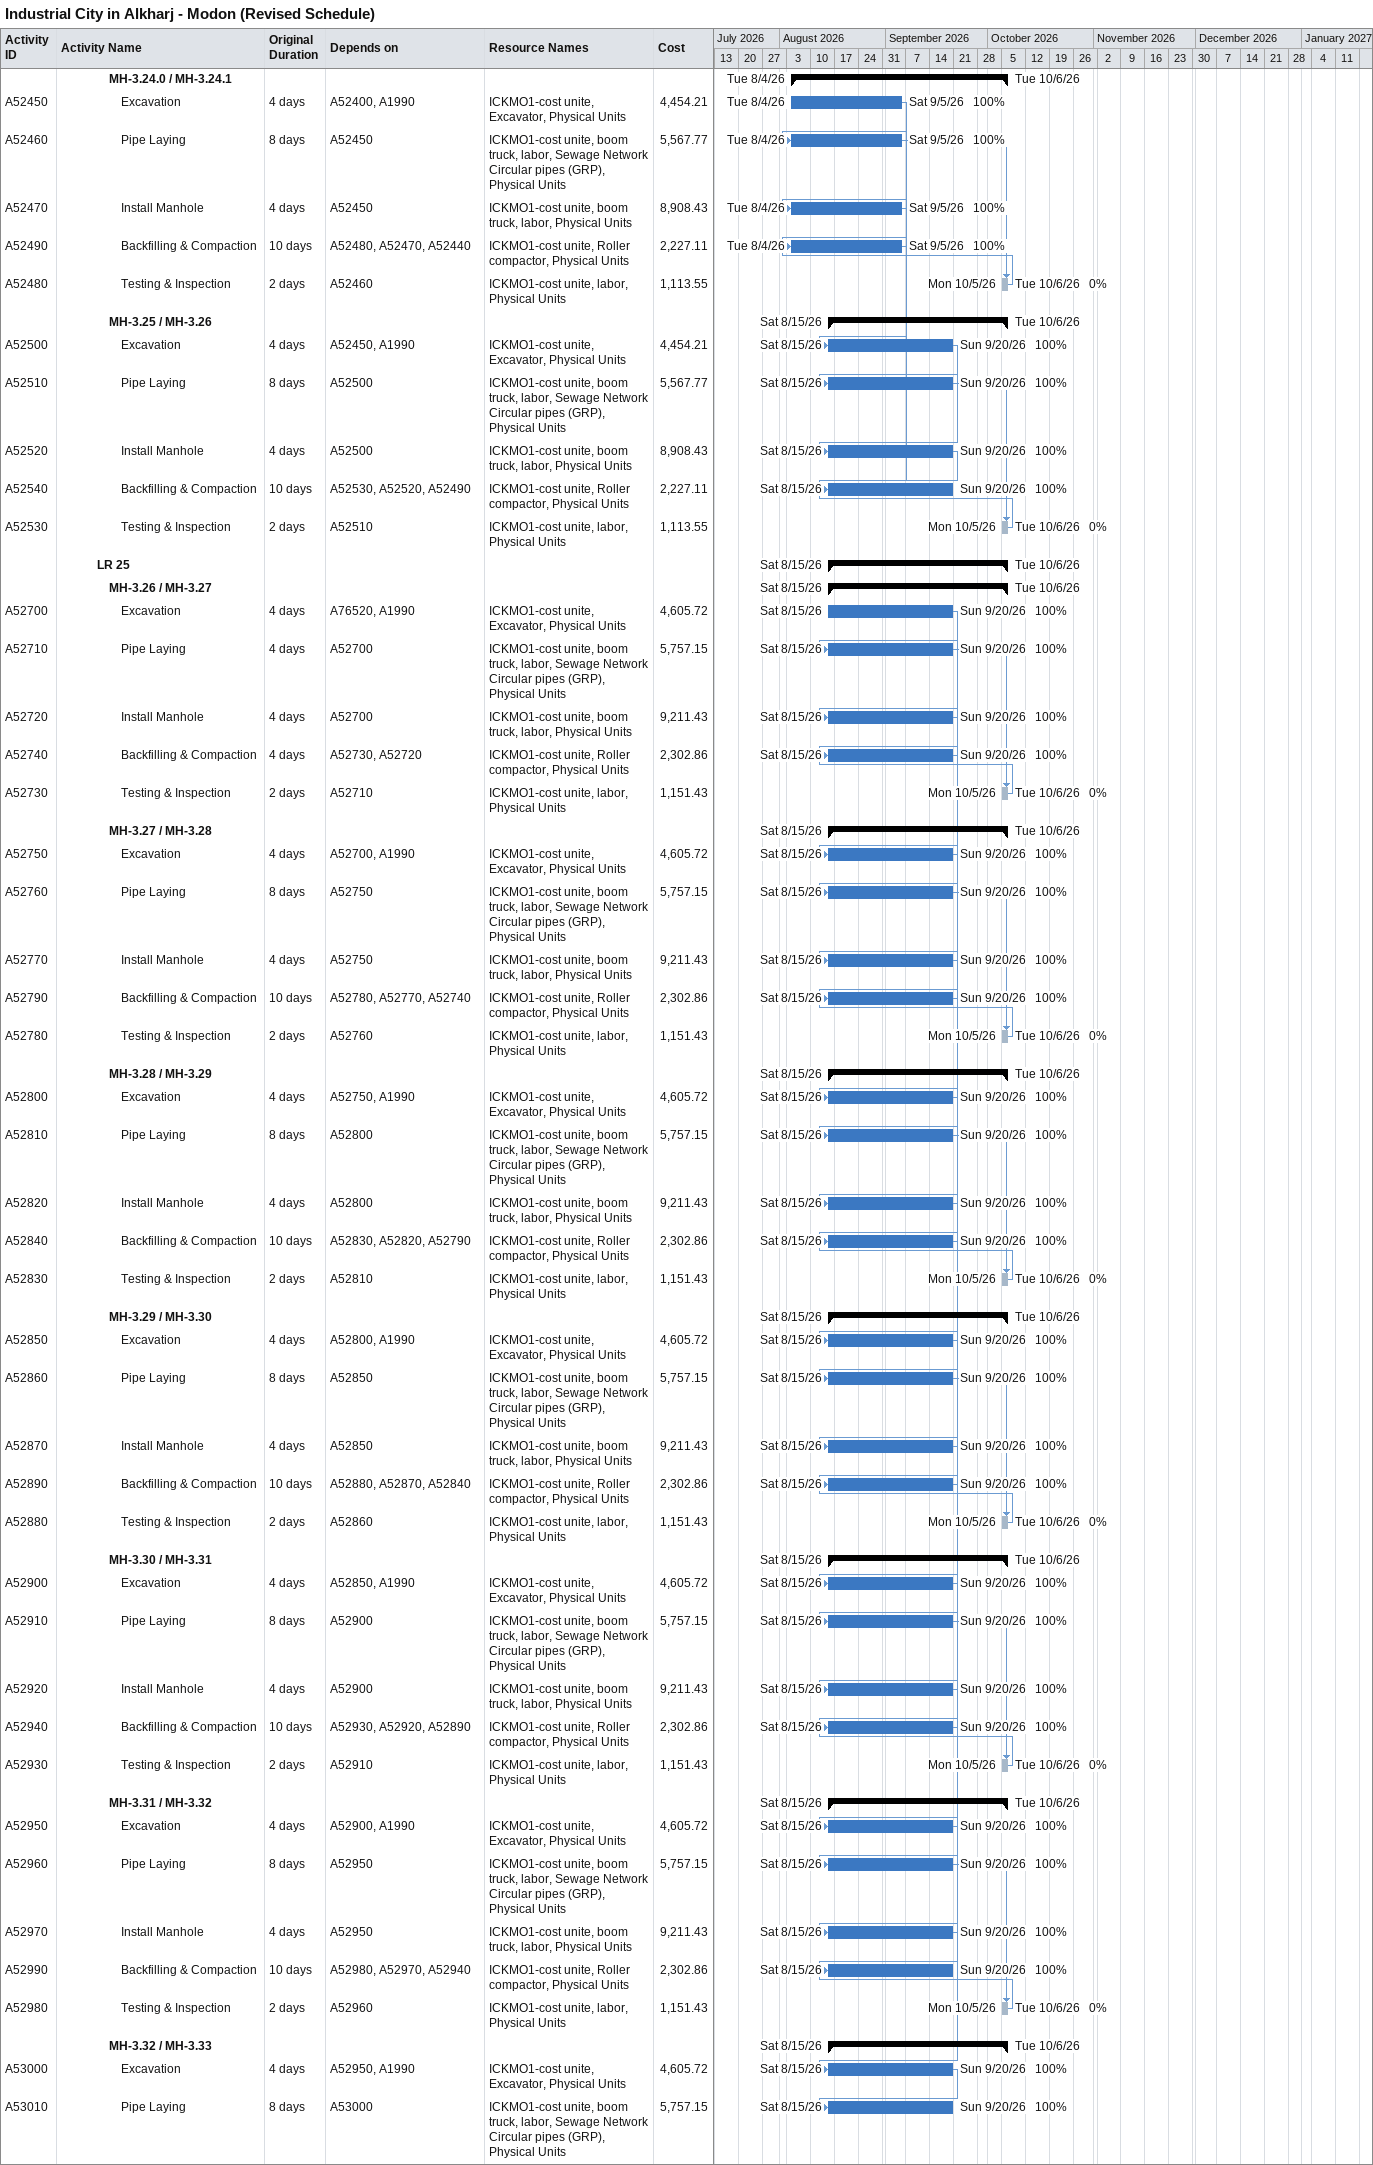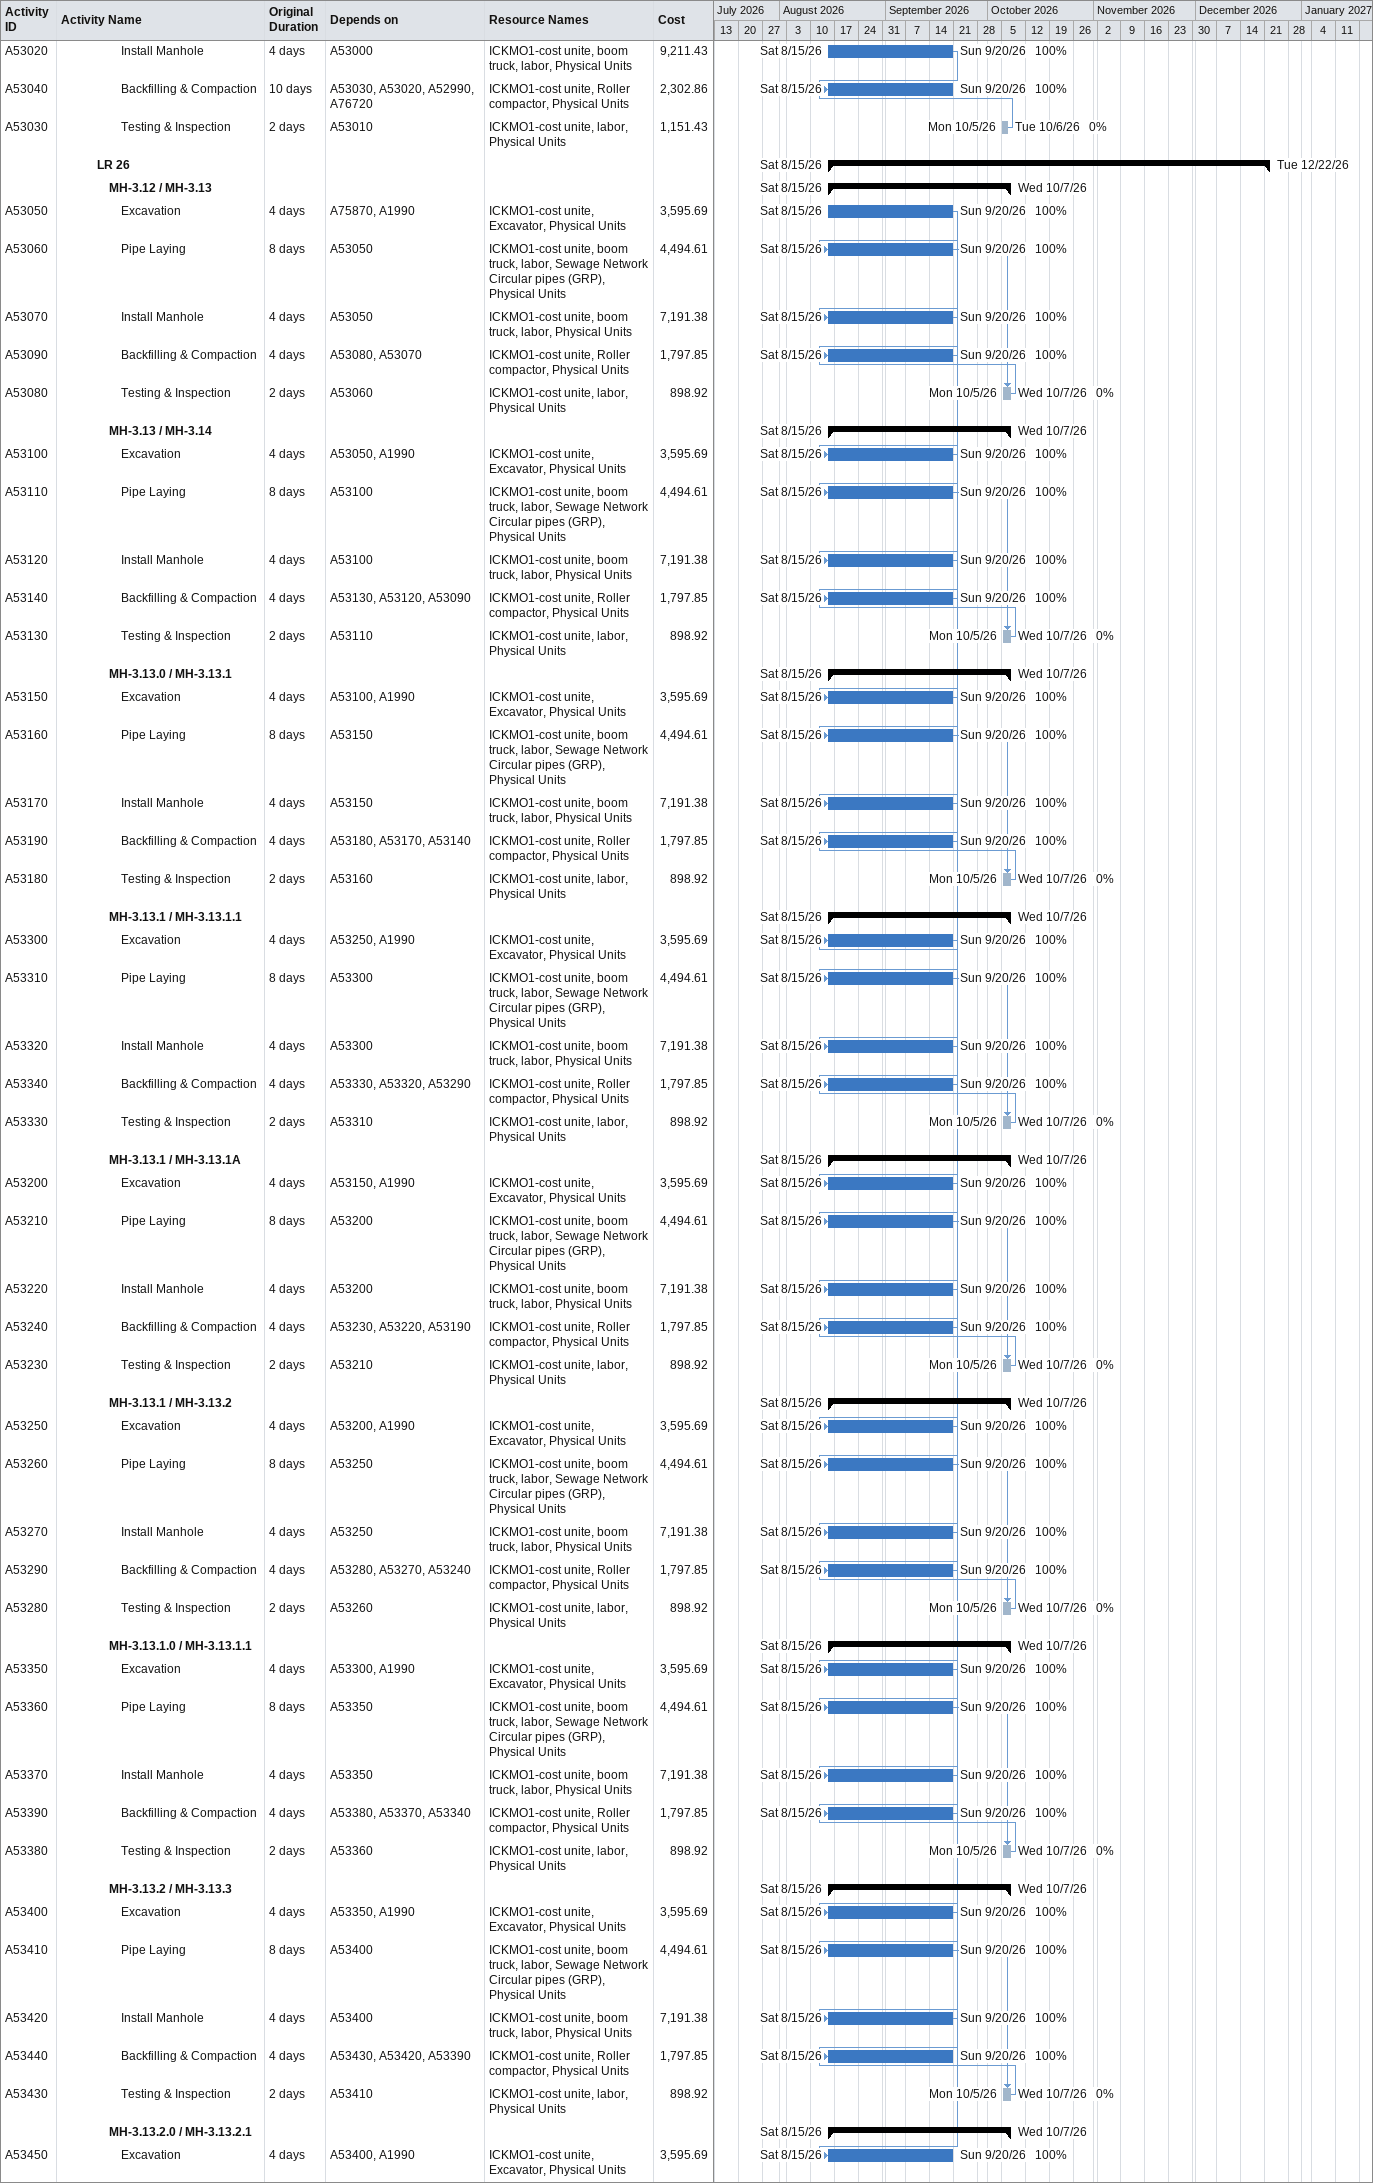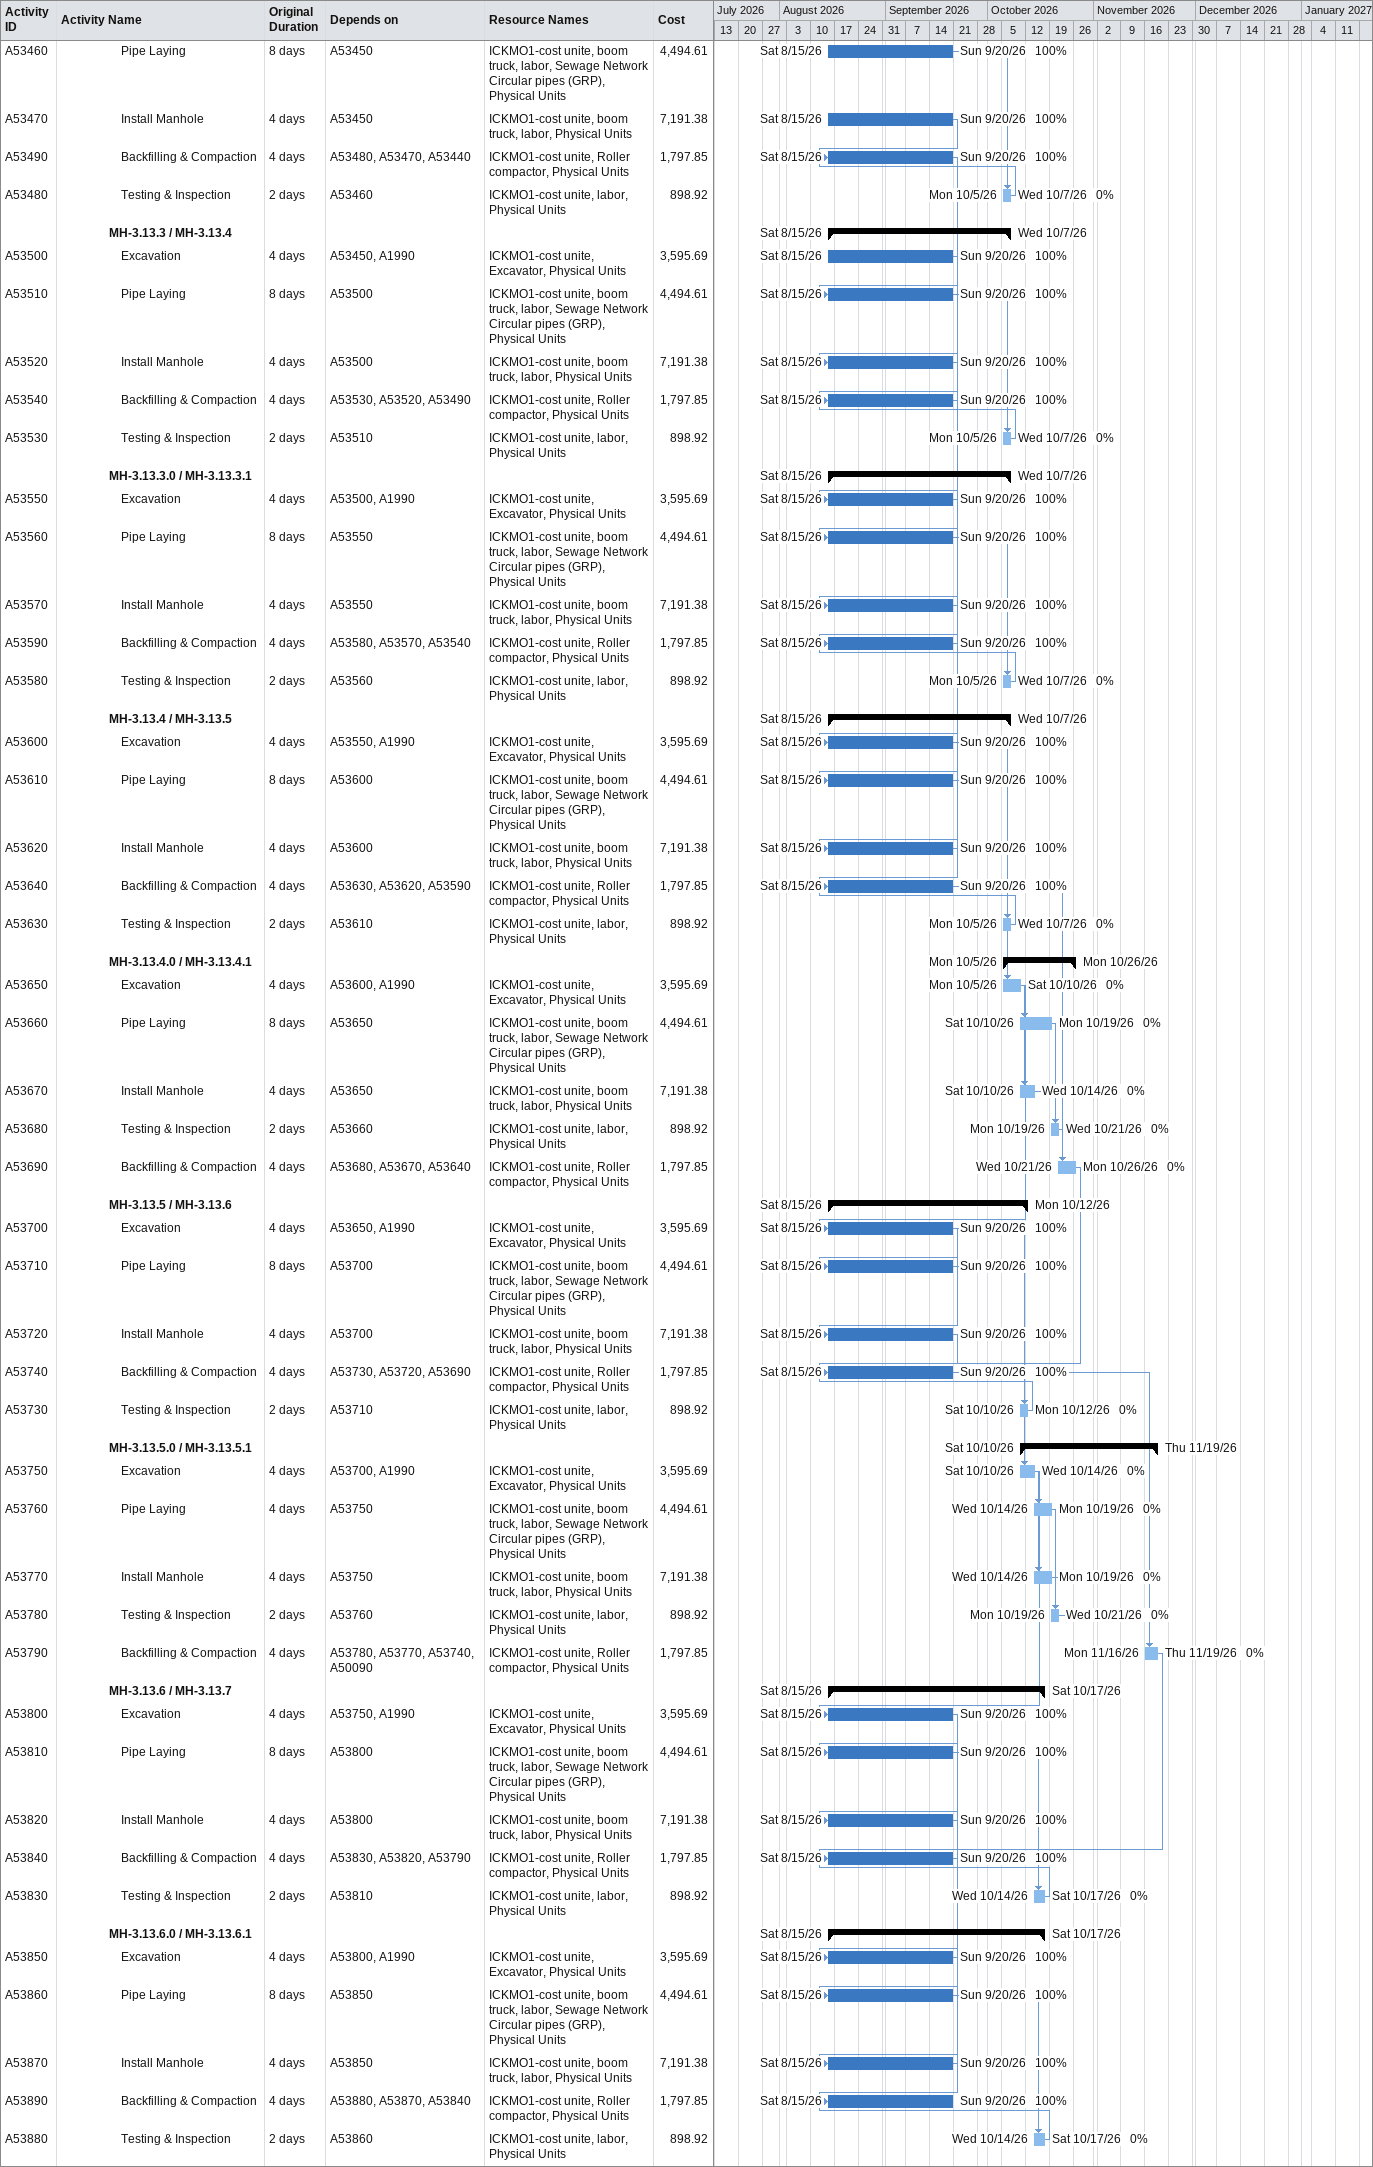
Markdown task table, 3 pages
Industrial City in Alkharj - Modon (Revised Schedule)

| ID | Level | Task | Original duration | Start | Finish | Predecessors | Resources | % complete | Cost |
|---|---|---|---|---|---|---|---|---|---|
|  | 5 | **MH-3.24.0 / MH-3.24.1** |  | 2026-08-04 | 2026-10-06 |  |  |  |  |
| A52450 | 6 | Excavation | 4d | 2026-08-04 | 2026-09-05 | A52400, A1990 | ICKMO1-cost unite, Excavator, Physical Units | 100 | 4454.21 |
| A52460 | 6 | Pipe Laying | 8d | 2026-08-04 | 2026-09-05 | A52450 | ICKMO1-cost unite, boom truck, labor, Sewage Network Circular pipes (GRP), Physical Units | 100 | 5567.77 |
| A52470 | 6 | Install Manhole | 4d | 2026-08-04 | 2026-09-05 | A52450 | ICKMO1-cost unite, boom truck, labor, Physical Units | 100 | 8908.43 |
| A52490 | 6 | Backfilling & Compaction | 10d | 2026-08-04 | 2026-09-05 | A52480, A52470, A52440 | ICKMO1-cost unite, Roller compactor, Physical Units | 100 | 2227.11 |
| A52480 | 6 | Testing & Inspection | 2d | 2026-10-05 | 2026-10-06 | A52460 | ICKMO1-cost unite, labor, Physical Units | 0 | 1113.55 |
|  | 5 | **MH-3.25 / MH-3.26** |  | 2026-08-15 | 2026-10-06 |  |  |  |  |
| A52500 | 6 | Excavation | 4d | 2026-08-15 | 2026-09-20 | A52450, A1990 | ICKMO1-cost unite, Excavator, Physical Units | 100 | 4454.21 |
| A52510 | 6 | Pipe Laying | 8d | 2026-08-15 | 2026-09-20 | A52500 | ICKMO1-cost unite, boom truck, labor, Sewage Network Circular pipes (GRP), Physical Units | 100 | 5567.77 |
| A52520 | 6 | Install Manhole | 4d | 2026-08-15 | 2026-09-20 | A52500 | ICKMO1-cost unite, boom truck, labor, Physical Units | 100 | 8908.43 |
| A52540 | 6 | Backfilling & Compaction | 10d | 2026-08-15 | 2026-09-20 | A52530, A52520, A52490 | ICKMO1-cost unite, Roller compactor, Physical Units | 100 | 2227.11 |
| A52530 | 6 | Testing & Inspection | 2d | 2026-10-05 | 2026-10-06 | A52510 | ICKMO1-cost unite, labor, Physical Units | 0 | 1113.55 |
|  | 4 | **LR 25** |  | 2026-08-15 | 2026-10-06 |  |  |  |  |
|  | 5 | **MH-3.26 / MH-3.27** |  | 2026-08-15 | 2026-10-06 |  |  |  |  |
| A52700 | 6 | Excavation | 4d | 2026-08-15 | 2026-09-20 | A76520, A1990 | ICKMO1-cost unite, Excavator, Physical Units | 100 | 4605.72 |
| A52710 | 6 | Pipe Laying | 4d | 2026-08-15 | 2026-09-20 | A52700 | ICKMO1-cost unite, boom truck, labor, Sewage Network Circular pipes (GRP), Physical Units | 100 | 5757.15 |
| A52720 | 6 | Install Manhole | 4d | 2026-08-15 | 2026-09-20 | A52700 | ICKMO1-cost unite, boom truck, labor, Physical Units | 100 | 9211.43 |
| A52740 | 6 | Backfilling & Compaction | 4d | 2026-08-15 | 2026-09-20 | A52730, A52720 | ICKMO1-cost unite, Roller compactor, Physical Units | 100 | 2302.86 |
| A52730 | 6 | Testing & Inspection | 2d | 2026-10-05 | 2026-10-06 | A52710 | ICKMO1-cost unite, labor, Physical Units | 0 | 1151.43 |
|  | 5 | **MH-3.27 / MH-3.28** |  | 2026-08-15 | 2026-10-06 |  |  |  |  |
| A52750 | 6 | Excavation | 4d | 2026-08-15 | 2026-09-20 | A52700, A1990 | ICKMO1-cost unite, Excavator, Physical Units | 100 | 4605.72 |
| A52760 | 6 | Pipe Laying | 8d | 2026-08-15 | 2026-09-20 | A52750 | ICKMO1-cost unite, boom truck, labor, Sewage Network Circular pipes (GRP), Physical Units | 100 | 5757.15 |
| A52770 | 6 | Install Manhole | 4d | 2026-08-15 | 2026-09-20 | A52750 | ICKMO1-cost unite, boom truck, labor, Physical Units | 100 | 9211.43 |
| A52790 | 6 | Backfilling & Compaction | 10d | 2026-08-15 | 2026-09-20 | A52780, A52770, A52740 | ICKMO1-cost unite, Roller compactor, Physical Units | 100 | 2302.86 |
| A52780 | 6 | Testing & Inspection | 2d | 2026-10-05 | 2026-10-06 | A52760 | ICKMO1-cost unite, labor, Physical Units | 0 | 1151.43 |
|  | 5 | **MH-3.28 / MH-3.29** |  | 2026-08-15 | 2026-10-06 |  |  |  |  |
| A52800 | 6 | Excavation | 4d | 2026-08-15 | 2026-09-20 | A52750, A1990 | ICKMO1-cost unite, Excavator, Physical Units | 100 | 4605.72 |
| A52810 | 6 | Pipe Laying | 8d | 2026-08-15 | 2026-09-20 | A52800 | ICKMO1-cost unite, boom truck, labor, Sewage Network Circular pipes (GRP), Physical Units | 100 | 5757.15 |
| A52820 | 6 | Install Manhole | 4d | 2026-08-15 | 2026-09-20 | A52800 | ICKMO1-cost unite, boom truck, labor, Physical Units | 100 | 9211.43 |
| A52840 | 6 | Backfilling & Compaction | 10d | 2026-08-15 | 2026-09-20 | A52830, A52820, A52790 | ICKMO1-cost unite, Roller compactor, Physical Units | 100 | 2302.86 |
| A52830 | 6 | Testing & Inspection | 2d | 2026-10-05 | 2026-10-06 | A52810 | ICKMO1-cost unite, labor, Physical Units | 0 | 1151.43 |
|  | 5 | **MH-3.29 / MH-3.30** |  | 2026-08-15 | 2026-10-06 |  |  |  |  |
| A52850 | 6 | Excavation | 4d | 2026-08-15 | 2026-09-20 | A52800, A1990 | ICKMO1-cost unite, Excavator, Physical Units | 100 | 4605.72 |
| A52860 | 6 | Pipe Laying | 8d | 2026-08-15 | 2026-09-20 | A52850 | ICKMO1-cost unite, boom truck, labor, Sewage Network Circular pipes (GRP), Physical Units | 100 | 5757.15 |
| A52870 | 6 | Install Manhole | 4d | 2026-08-15 | 2026-09-20 | A52850 | ICKMO1-cost unite, boom truck, labor, Physical Units | 100 | 9211.43 |
| A52890 | 6 | Backfilling & Compaction | 10d | 2026-08-15 | 2026-09-20 | A52880, A52870, A52840 | ICKMO1-cost unite, Roller compactor, Physical Units | 100 | 2302.86 |
| A52880 | 6 | Testing & Inspection | 2d | 2026-10-05 | 2026-10-06 | A52860 | ICKMO1-cost unite, labor, Physical Units | 0 | 1151.43 |
|  | 5 | **MH-3.30 / MH-3.31** |  | 2026-08-15 | 2026-10-06 |  |  |  |  |
| A52900 | 6 | Excavation | 4d | 2026-08-15 | 2026-09-20 | A52850, A1990 | ICKMO1-cost unite, Excavator, Physical Units | 100 | 4605.72 |
| A52910 | 6 | Pipe Laying | 8d | 2026-08-15 | 2026-09-20 | A52900 | ICKMO1-cost unite, boom truck, labor, Sewage Network Circular pipes (GRP), Physical Units | 100 | 5757.15 |
| A52920 | 6 | Install Manhole | 4d | 2026-08-15 | 2026-09-20 | A52900 | ICKMO1-cost unite, boom truck, labor, Physical Units | 100 | 9211.43 |
| A52940 | 6 | Backfilling & Compaction | 10d | 2026-08-15 | 2026-09-20 | A52930, A52920, A52890 | ICKMO1-cost unite, Roller compactor, Physical Units | 100 | 2302.86 |
| A52930 | 6 | Testing & Inspection | 2d | 2026-10-05 | 2026-10-06 | A52910 | ICKMO1-cost unite, labor, Physical Units | 0 | 1151.43 |
|  | 5 | **MH-3.31 / MH-3.32** |  | 2026-08-15 | 2026-10-06 |  |  |  |  |
| A52950 | 6 | Excavation | 4d | 2026-08-15 | 2026-09-20 | A52900, A1990 | ICKMO1-cost unite, Excavator, Physical Units | 100 | 4605.72 |
| A52960 | 6 | Pipe Laying | 8d | 2026-08-15 | 2026-09-20 | A52950 | ICKMO1-cost unite, boom truck, labor, Sewage Network Circular pipes (GRP), Physical Units | 100 | 5757.15 |
| A52970 | 6 | Install Manhole | 4d | 2026-08-15 | 2026-09-20 | A52950 | ICKMO1-cost unite, boom truck, labor, Physical Units | 100 | 9211.43 |
| A52990 | 6 | Backfilling & Compaction | 10d | 2026-08-15 | 2026-09-20 | A52980, A52970, A52940 | ICKMO1-cost unite, Roller compactor, Physical Units | 100 | 2302.86 |
| A52980 | 6 | Testing & Inspection | 2d | 2026-10-05 | 2026-10-06 | A52960 | ICKMO1-cost unite, labor, Physical Units | 0 | 1151.43 |
|  | 5 | **MH-3.32 / MH-3.33** |  | 2026-08-15 | 2026-10-06 |  |  |  |  |
| A53000 | 6 | Excavation | 4d | 2026-08-15 | 2026-09-20 | A52950, A1990 | ICKMO1-cost unite, Excavator, Physical Units | 100 | 4605.72 |
| A53010 | 6 | Pipe Laying | 8d | 2026-08-15 | 2026-09-20 | A53000 | ICKMO1-cost unite, boom truck, labor, Sewage Network Circular pipes (GRP), Physical Units | 100 | 5757.15 |
| A53020 | 6 | Install Manhole | 4d | 2026-08-15 | 2026-09-20 | A53000 | ICKMO1-cost unite, boom truck, labor, Physical Units | 100 | 9211.43 |
| A53040 | 6 | Backfilling & Compaction | 10d | 2026-08-15 | 2026-09-20 | A53030, A53020, A52990, A76720 | ICKMO1-cost unite, Roller compactor, Physical Units | 100 | 2302.86 |
| A53030 | 6 | Testing & Inspection | 2d | 2026-10-05 | 2026-10-06 | A53010 | ICKMO1-cost unite, labor, Physical Units | 0 | 1151.43 |
|  | 4 | **LR 26** |  | 2026-08-15 | 2026-12-22 |  |  |  |  |
|  | 5 | **MH-3.12 / MH-3.13** |  | 2026-08-15 | 2026-10-07 |  |  |  |  |
| A53050 | 6 | Excavation | 4d | 2026-08-15 | 2026-09-20 | A75870, A1990 | ICKMO1-cost unite, Excavator, Physical Units | 100 | 3595.69 |
| A53060 | 6 | Pipe Laying | 8d | 2026-08-15 | 2026-09-20 | A53050 | ICKMO1-cost unite, boom truck, labor, Sewage Network Circular pipes (GRP), Physical Units | 100 | 4494.61 |
| A53070 | 6 | Install Manhole | 4d | 2026-08-15 | 2026-09-20 | A53050 | ICKMO1-cost unite, boom truck, labor, Physical Units | 100 | 7191.38 |
| A53090 | 6 | Backfilling & Compaction | 4d | 2026-08-15 | 2026-09-20 | A53080, A53070 | ICKMO1-cost unite, Roller compactor, Physical Units | 100 | 1797.85 |
| A53080 | 6 | Testing & Inspection | 2d | 2026-10-05 | 2026-10-07 | A53060 | ICKMO1-cost unite, labor, Physical Units | 0 | 898.92 |
|  | 5 | **MH-3.13 / MH-3.14** |  | 2026-08-15 | 2026-10-07 |  |  |  |  |
| A53100 | 6 | Excavation | 4d | 2026-08-15 | 2026-09-20 | A53050, A1990 | ICKMO1-cost unite, Excavator, Physical Units | 100 | 3595.69 |
| A53110 | 6 | Pipe Laying | 8d | 2026-08-15 | 2026-09-20 | A53100 | ICKMO1-cost unite, boom truck, labor, Sewage Network Circular pipes (GRP), Physical Units | 100 | 4494.61 |
| A53120 | 6 | Install Manhole | 4d | 2026-08-15 | 2026-09-20 | A53100 | ICKMO1-cost unite, boom truck, labor, Physical Units | 100 | 7191.38 |
| A53140 | 6 | Backfilling & Compaction | 4d | 2026-08-15 | 2026-09-20 | A53130, A53120, A53090 | ICKMO1-cost unite, Roller compactor, Physical Units | 100 | 1797.85 |
| A53130 | 6 | Testing & Inspection | 2d | 2026-10-05 | 2026-10-07 | A53110 | ICKMO1-cost unite, labor, Physical Units | 0 | 898.92 |
|  | 5 | **MH-3.13.0 / MH-3.13.1** |  | 2026-08-15 | 2026-10-07 |  |  |  |  |
| A53150 | 6 | Excavation | 4d | 2026-08-15 | 2026-09-20 | A53100, A1990 | ICKMO1-cost unite, Excavator, Physical Units | 100 | 3595.69 |
| A53160 | 6 | Pipe Laying | 8d | 2026-08-15 | 2026-09-20 | A53150 | ICKMO1-cost unite, boom truck, labor, Sewage Network Circular pipes (GRP), Physical Units | 100 | 4494.61 |
| A53170 | 6 | Install Manhole | 4d | 2026-08-15 | 2026-09-20 | A53150 | ICKMO1-cost unite, boom truck, labor, Physical Units | 100 | 7191.38 |
| A53190 | 6 | Backfilling & Compaction | 4d | 2026-08-15 | 2026-09-20 | A53180, A53170, A53140 | ICKMO1-cost unite, Roller compactor, Physical Units | 100 | 1797.85 |
| A53180 | 6 | Testing & Inspection | 2d | 2026-10-05 | 2026-10-07 | A53160 | ICKMO1-cost unite, labor, Physical Units | 0 | 898.92 |
|  | 5 | **MH-3.13.1 / MH-3.13.1.1** |  | 2026-08-15 | 2026-10-07 |  |  |  |  |
| A53300 | 6 | Excavation | 4d | 2026-08-15 | 2026-09-20 | A53250, A1990 | ICKMO1-cost unite, Excavator, Physical Units | 100 | 3595.69 |
| A53310 | 6 | Pipe Laying | 8d | 2026-08-15 | 2026-09-20 | A53300 | ICKMO1-cost unite, boom truck, labor, Sewage Network Circular pipes (GRP), Physical Units | 100 | 4494.61 |
| A53320 | 6 | Install Manhole | 4d | 2026-08-15 | 2026-09-20 | A53300 | ICKMO1-cost unite, boom truck, labor, Physical Units | 100 | 7191.38 |
| A53340 | 6 | Backfilling & Compaction | 4d | 2026-08-15 | 2026-09-20 | A53330, A53320, A53290 | ICKMO1-cost unite, Roller compactor, Physical Units | 100 | 1797.85 |
| A53330 | 6 | Testing & Inspection | 2d | 2026-10-05 | 2026-10-07 | A53310 | ICKMO1-cost unite, labor, Physical Units | 0 | 898.92 |
|  | 5 | **MH-3.13.1 / MH-3.13.1A** |  | 2026-08-15 | 2026-10-07 |  |  |  |  |
| A53200 | 6 | Excavation | 4d | 2026-08-15 | 2026-09-20 | A53150, A1990 | ICKMO1-cost unite, Excavator, Physical Units | 100 | 3595.69 |
| A53210 | 6 | Pipe Laying | 8d | 2026-08-15 | 2026-09-20 | A53200 | ICKMO1-cost unite, boom truck, labor, Sewage Network Circular pipes (GRP), Physical Units | 100 | 4494.61 |
| A53220 | 6 | Install Manhole | 4d | 2026-08-15 | 2026-09-20 | A53200 | ICKMO1-cost unite, boom truck, labor, Physical Units | 100 | 7191.38 |
| A53240 | 6 | Backfilling & Compaction | 4d | 2026-08-15 | 2026-09-20 | A53230, A53220, A53190 | ICKMO1-cost unite, Roller compactor, Physical Units | 100 | 1797.85 |
| A53230 | 6 | Testing & Inspection | 2d | 2026-10-05 | 2026-10-07 | A53210 | ICKMO1-cost unite, labor, Physical Units | 0 | 898.92 |
|  | 5 | **MH-3.13.1 / MH-3.13.2** |  | 2026-08-15 | 2026-10-07 |  |  |  |  |
| A53250 | 6 | Excavation | 4d | 2026-08-15 | 2026-09-20 | A53200, A1990 | ICKMO1-cost unite, Excavator, Physical Units | 100 | 3595.69 |
| A53260 | 6 | Pipe Laying | 8d | 2026-08-15 | 2026-09-20 | A53250 | ICKMO1-cost unite, boom truck, labor, Sewage Network Circular pipes (GRP), Physical Units | 100 | 4494.61 |
| A53270 | 6 | Install Manhole | 4d | 2026-08-15 | 2026-09-20 | A53250 | ICKMO1-cost unite, boom truck, labor, Physical Units | 100 | 7191.38 |
| A53290 | 6 | Backfilling & Compaction | 4d | 2026-08-15 | 2026-09-20 | A53280, A53270, A53240 | ICKMO1-cost unite, Roller compactor, Physical Units | 100 | 1797.85 |
| A53280 | 6 | Testing & Inspection | 2d | 2026-10-05 | 2026-10-07 | A53260 | ICKMO1-cost unite, labor, Physical Units | 0 | 898.92 |
|  | 5 | **MH-3.13.1.0 / MH-3.13.1.1** |  | 2026-08-15 | 2026-10-07 |  |  |  |  |
| A53350 | 6 | Excavation | 4d | 2026-08-15 | 2026-09-20 | A53300, A1990 | ICKMO1-cost unite, Excavator, Physical Units | 100 | 3595.69 |
| A53360 | 6 | Pipe Laying | 8d | 2026-08-15 | 2026-09-20 | A53350 | ICKMO1-cost unite, boom truck, labor, Sewage Network Circular pipes (GRP), Physical Units | 100 | 4494.61 |
| A53370 | 6 | Install Manhole | 4d | 2026-08-15 | 2026-09-20 | A53350 | ICKMO1-cost unite, boom truck, labor, Physical Units | 100 | 7191.38 |
| A53390 | 6 | Backfilling & Compaction | 4d | 2026-08-15 | 2026-09-20 | A53380, A53370, A53340 | ICKMO1-cost unite, Roller compactor, Physical Units | 100 | 1797.85 |
| A53380 | 6 | Testing & Inspection | 2d | 2026-10-05 | 2026-10-07 | A53360 | ICKMO1-cost unite, labor, Physical Units | 0 | 898.92 |
|  | 5 | **MH-3.13.2 / MH-3.13.3** |  | 2026-08-15 | 2026-10-07 |  |  |  |  |
| A53400 | 6 | Excavation | 4d | 2026-08-15 | 2026-09-20 | A53350, A1990 | ICKMO1-cost unite, Excavator, Physical Units | 100 | 3595.69 |
| A53410 | 6 | Pipe Laying | 8d | 2026-08-15 | 2026-09-20 | A53400 | ICKMO1-cost unite, boom truck, labor, Sewage Network Circular pipes (GRP), Physical Units | 100 | 4494.61 |
| A53420 | 6 | Install Manhole | 4d | 2026-08-15 | 2026-09-20 | A53400 | ICKMO1-cost unite, boom truck, labor, Physical Units | 100 | 7191.38 |
| A53440 | 6 | Backfilling & Compaction | 4d | 2026-08-15 | 2026-09-20 | A53430, A53420, A53390 | ICKMO1-cost unite, Roller compactor, Physical Units | 100 | 1797.85 |
| A53430 | 6 | Testing & Inspection | 2d | 2026-10-05 | 2026-10-07 | A53410 | ICKMO1-cost unite, labor, Physical Units | 0 | 898.92 |
|  | 5 | **MH-3.13.2.0 / MH-3.13.2.1** |  | 2026-08-15 | 2026-10-07 |  |  |  |  |
| A53450 | 6 | Excavation | 4d | 2026-08-15 | 2026-09-20 | A53400, A1990 | ICKMO1-cost unite, Excavator, Physical Units | 100 | 3595.69 |
| A53460 | 6 | Pipe Laying | 8d | 2026-08-15 | 2026-09-20 | A53450 | ICKMO1-cost unite, boom truck, labor, Sewage Network Circular pipes (GRP), Physical Units | 100 | 4494.61 |
| A53470 | 6 | Install Manhole | 4d | 2026-08-15 | 2026-09-20 | A53450 | ICKMO1-cost unite, boom truck, labor, Physical Units | 100 | 7191.38 |
| A53490 | 6 | Backfilling & Compaction | 4d | 2026-08-15 | 2026-09-20 | A53480, A53470, A53440 | ICKMO1-cost unite, Roller compactor, Physical Units | 100 | 1797.85 |
| A53480 | 6 | Testing & Inspection | 2d | 2026-10-05 | 2026-10-07 | A53460 | ICKMO1-cost unite, labor, Physical Units | 0 | 898.92 |
|  | 5 | **MH-3.13.3 / MH-3.13.4** |  | 2026-08-15 | 2026-10-07 |  |  |  |  |
| A53500 | 6 | Excavation | 4d | 2026-08-15 | 2026-09-20 | A53450, A1990 | ICKMO1-cost unite, Excavator, Physical Units | 100 | 3595.69 |
| A53510 | 6 | Pipe Laying | 8d | 2026-08-15 | 2026-09-20 | A53500 | ICKMO1-cost unite, boom truck, labor, Sewage Network Circular pipes (GRP), Physical Units | 100 | 4494.61 |
| A53520 | 6 | Install Manhole | 4d | 2026-08-15 | 2026-09-20 | A53500 | ICKMO1-cost unite, boom truck, labor, Physical Units | 100 | 7191.38 |
| A53540 | 6 | Backfilling & Compaction | 4d | 2026-08-15 | 2026-09-20 | A53530, A53520, A53490 | ICKMO1-cost unite, Roller compactor, Physical Units | 100 | 1797.85 |
| A53530 | 6 | Testing & Inspection | 2d | 2026-10-05 | 2026-10-07 | A53510 | ICKMO1-cost unite, labor, Physical Units | 0 | 898.92 |
|  | 5 | **MH-3.13.3.0 / MH-3.13.3.1** |  | 2026-08-15 | 2026-10-07 |  |  |  |  |
| A53550 | 6 | Excavation | 4d | 2026-08-15 | 2026-09-20 | A53500, A1990 | ICKMO1-cost unite, Excavator, Physical Units | 100 | 3595.69 |
| A53560 | 6 | Pipe Laying | 8d | 2026-08-15 | 2026-09-20 | A53550 | ICKMO1-cost unite, boom truck, labor, Sewage Network Circular pipes (GRP), Physical Units | 100 | 4494.61 |
| A53570 | 6 | Install Manhole | 4d | 2026-08-15 | 2026-09-20 | A53550 | ICKMO1-cost unite, boom truck, labor, Physical Units | 100 | 7191.38 |
| A53590 | 6 | Backfilling & Compaction | 4d | 2026-08-15 | 2026-09-20 | A53580, A53570, A53540 | ICKMO1-cost unite, Roller compactor, Physical Units | 100 | 1797.85 |
| A53580 | 6 | Testing & Inspection | 2d | 2026-10-05 | 2026-10-07 | A53560 | ICKMO1-cost unite, labor, Physical Units | 0 | 898.92 |
|  | 5 | **MH-3.13.4 / MH-3.13.5** |  | 2026-08-15 | 2026-10-07 |  |  |  |  |
| A53600 | 6 | Excavation | 4d | 2026-08-15 | 2026-09-20 | A53550, A1990 | ICKMO1-cost unite, Excavator, Physical Units | 100 | 3595.69 |
| A53610 | 6 | Pipe Laying | 8d | 2026-08-15 | 2026-09-20 | A53600 | ICKMO1-cost unite, boom truck, labor, Sewage Network Circular pipes (GRP), Physical Units | 100 | 4494.61 |
| A53620 | 6 | Install Manhole | 4d | 2026-08-15 | 2026-09-20 | A53600 | ICKMO1-cost unite, boom truck, labor, Physical Units | 100 | 7191.38 |
| A53640 | 6 | Backfilling & Compaction | 4d | 2026-08-15 | 2026-09-20 | A53630, A53620, A53590 | ICKMO1-cost unite, Roller compactor, Physical Units | 100 | 1797.85 |
| A53630 | 6 | Testing & Inspection | 2d | 2026-10-05 | 2026-10-07 | A53610 | ICKMO1-cost unite, labor, Physical Units | 0 | 898.92 |
|  | 5 | **MH-3.13.4.0 / MH-3.13.4.1** |  | 2026-10-05 | 2026-10-26 |  |  |  |  |
| A53650 | 6 | Excavation | 4d | 2026-10-05 | 2026-10-10 | A53600, A1990 | ICKMO1-cost unite, Excavator, Physical Units | 0 | 3595.69 |
| A53660 | 6 | Pipe Laying | 8d | 2026-10-10 | 2026-10-19 | A53650 | ICKMO1-cost unite, boom truck, labor, Sewage Network Circular pipes (GRP), Physical Units | 0 | 4494.61 |
| A53670 | 6 | Install Manhole | 4d | 2026-10-10 | 2026-10-14 | A53650 | ICKMO1-cost unite, boom truck, labor, Physical Units | 0 | 7191.38 |
| A53680 | 6 | Testing & Inspection | 2d | 2026-10-19 | 2026-10-21 | A53660 | ICKMO1-cost unite, labor, Physical Units | 0 | 898.92 |
| A53690 | 6 | Backfilling & Compaction | 4d | 2026-10-21 | 2026-10-26 | A53680, A53670, A53640 | ICKMO1-cost unite, Roller compactor, Physical Units | 0 | 1797.85 |
|  | 5 | **MH-3.13.5 / MH-3.13.6** |  | 2026-08-15 | 2026-10-12 |  |  |  |  |
| A53700 | 6 | Excavation | 4d | 2026-08-15 | 2026-09-20 | A53650, A1990 | ICKMO1-cost unite, Excavator, Physical Units | 100 | 3595.69 |
| A53710 | 6 | Pipe Laying | 8d | 2026-08-15 | 2026-09-20 | A53700 | ICKMO1-cost unite, boom truck, labor, Sewage Network Circular pipes (GRP), Physical Units | 100 | 4494.61 |
| A53720 | 6 | Install Manhole | 4d | 2026-08-15 | 2026-09-20 | A53700 | ICKMO1-cost unite, boom truck, labor, Physical Units | 100 | 7191.38 |
| A53740 | 6 | Backfilling & Compaction | 4d | 2026-08-15 | 2026-09-20 | A53730, A53720, A53690 | ICKMO1-cost unite, Roller compactor, Physical Units | 100 | 1797.85 |
| A53730 | 6 | Testing & Inspection | 2d | 2026-10-10 | 2026-10-12 | A53710 | ICKMO1-cost unite, labor, Physical Units | 0 | 898.92 |
|  | 5 | **MH-3.13.5.0 / MH-3.13.5.1** |  | 2026-10-10 | 2026-11-19 |  |  |  |  |
| A53750 | 6 | Excavation | 4d | 2026-10-10 | 2026-10-14 | A53700, A1990 | ICKMO1-cost unite, Excavator, Physical Units | 0 | 3595.69 |
| A53760 | 6 | Pipe Laying | 4d | 2026-10-14 | 2026-10-19 | A53750 | ICKMO1-cost unite, boom truck, labor, Sewage Network Circular pipes (GRP), Physical Units | 0 | 4494.61 |
| A53770 | 6 | Install Manhole | 4d | 2026-10-14 | 2026-10-19 | A53750 | ICKMO1-cost unite, boom truck, labor, Physical Units | 0 | 7191.38 |
| A53780 | 6 | Testing & Inspection | 2d | 2026-10-19 | 2026-10-21 | A53760 | ICKMO1-cost unite, labor, Physical Units | 0 | 898.92 |
| A53790 | 6 | Backfilling & Compaction | 4d | 2026-11-16 | 2026-11-19 | A53780, A53770, A53740, A50090 | ICKMO1-cost unite, Roller compactor, Physical Units | 0 | 1797.85 |
|  | 5 | **MH-3.13.6 / MH-3.13.7** |  | 2026-08-15 | 2026-10-17 |  |  |  |  |
| A53800 | 6 | Excavation | 4d | 2026-08-15 | 2026-09-20 | A53750, A1990 | ICKMO1-cost unite, Excavator, Physical Units | 100 | 3595.69 |
| A53810 | 6 | Pipe Laying | 8d | 2026-08-15 | 2026-09-20 | A53800 | ICKMO1-cost unite, boom truck, labor, Sewage Network Circular pipes (GRP), Physical Units | 100 | 4494.61 |
| A53820 | 6 | Install Manhole | 4d | 2026-08-15 | 2026-09-20 | A53800 | ICKMO1-cost unite, boom truck, labor, Physical Units | 100 | 7191.38 |
| A53840 | 6 | Backfilling & Compaction | 4d | 2026-08-15 | 2026-09-20 | A53830, A53820, A53790 | ICKMO1-cost unite, Roller compactor, Physical Units | 100 | 1797.85 |
| A53830 | 6 | Testing & Inspection | 2d | 2026-10-14 | 2026-10-17 | A53810 | ICKMO1-cost unite, labor, Physical Units | 0 | 898.92 |
|  | 5 | **MH-3.13.6.0 / MH-3.13.6.1** |  | 2026-08-15 | 2026-10-17 |  |  |  |  |
| A53850 | 6 | Excavation | 4d | 2026-08-15 | 2026-09-20 | A53800, A1990 | ICKMO1-cost unite, Excavator, Physical Units | 100 | 3595.69 |
| A53860 | 6 | Pipe Laying | 8d | 2026-08-15 | 2026-09-20 | A53850 | ICKMO1-cost unite, boom truck, labor, Sewage Network Circular pipes (GRP), Physical Units | 100 | 4494.61 |
| A53870 | 6 | Install Manhole | 4d | 2026-08-15 | 2026-09-20 | A53850 | ICKMO1-cost unite, boom truck, labor, Physical Units | 100 | 7191.38 |
| A53890 | 6 | Backfilling & Compaction | 4d | 2026-08-15 | 2026-09-20 | A53880, A53870, A53840 | ICKMO1-cost unite, Roller compactor, Physical Units | 100 | 1797.85 |
| A53880 | 6 | Testing & Inspection | 2d | 2026-10-14 | 2026-10-17 | A53860 | ICKMO1-cost unite, labor, Physical Units | 0 | 898.92 |
